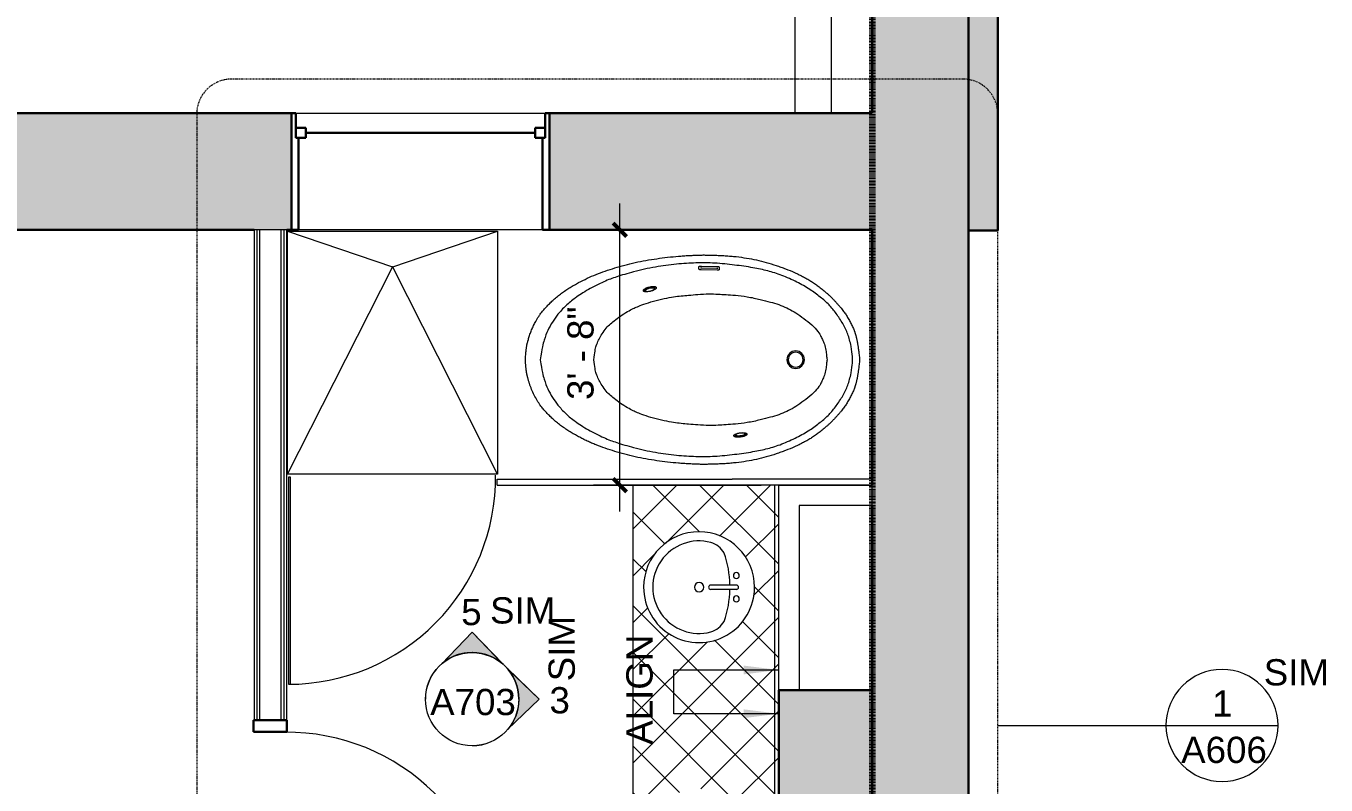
# Model space of a CAD drawing. Header units: inches. Extents: x -1176 to 1474, y -2632 to 978.
# Drawn here: x -143.2 to 79.5, y 448.5 to 578.6 of the extents above; entities that cross this region are included whole.
import ezdxf

# ---------------------------------------------------------------- set-up
doc = ezdxf.new("R2010")
doc.units = ezdxf.units.IN
doc.header["$MEASUREMENT"] = 0
doc.linetypes.add('Dash', pattern=[0.25, 0.125, -0.125])
doc.linetypes.add('Dash Dot 3_16_', pattern=[0.3125, 0.1875, -0.0625, 0, -0.0625])
for name, color, linetype, lineweight in [('A-ANNO-DIMS', 211, 'Continuous', 9), ('A-ANNO-DIMS-48', 211, 'Continuous', 9), ('A-ANNO-MATC', 214, 'Dash', 140), ('A-ANNO-NOTE', 131, 'Continuous', 9), ('A-ANNO-SYMB', 150, 'Continuous', 9), ('A-DOOR', 31, 'Continuous', 18), ('A-DOOR-FRAM', 31, 'Continuous', 30), ('A-GLAZ', 151, 'Continuous', 18), ('A-GLAZ-CURT', 52, 'Continuous', 9), ('A-WALL', 113, 'Continuous', 18), ('A-WALL-PATT', 111, 'Continuous', 18), ('G-ANNO-SYMB', 111, 'Continuous', 9), ('I-WALL', 2, 'Continuous', 18), ('P-SANR-FIXT', 6, 'Continuous', 9), ('Q-CASE', 31, 'Continuous', 9)]:
    doc.layers.add(name, color=color, linetype=linetype, lineweight=lineweight)
doc.styles.add('Arial', font='arial.ttf', dxfattribs={"height": 4.5})
doc.styles.add('Swis721 Lt BT', font='swissl.ttf', dxfattribs={"height": 4.5})
doc.styles.add('Swis721 Lt BT_2', font='swissl.ttf', dxfattribs={"height": 0.09375})
doc.dimstyles.new('OTJ_-_3_32__Linear__1_2__Tolerance', dxfattribs={"dimscale": 12, "dimtxt": 4.748918, "dimasz": 0.1875, "dimexe": 0.375, "dimexo": 0.25, "dimgap": 0.25, "dimtad": 1, "dimdec": 1, "dimrnd": 0.5, "dimzin": 3, "dimdsep": 46, "dimlunit": 4, "dimtxsty": 'Swis721 Lt BT', "dimblk1": 'OBLIQUE', "dimblk2": 'OBLIQUE', "dimsah": 1, "dimcen": 0.09, "dimdle": 0.375, "dimazin": 0, "dimtfac": 1, "dimtdec": 4, "dimtix": 1, "dimtmove": 0, "dimatfit": 3, "dimfxl": 1, "dimtvp": 1, "dimfrac": 2, "dimtolj": 1, "dimtzin": 0, "dimarcsym": 2})

# ---------------------------------------------------------------- blocks, each defined once
blk = doc.blocks.new('Double Hung - side window 4_ X 6_ 3_ H 3-6128194-3rd Floor Construction')
at = {"layer": 'A-GLAZ', "color": 8, "lineweight": 30}
for p, q in [((-22.12, 10), (-21.37, 10)), ((-21.37, 5.75), (-21.37, 10)), ((21.37, 5.75), (21.37, 10)), ((22.12, 10), (21.37, 10)), ((-21.37, 7.5), (-21.37, 5.75)), ((-21.37, 7.5), (-19.62, 7.5)), ((-19.62, 7.5), (-19.62, 5.75)), ((19.62, 7.5), (19.62, 5.75)), ((21.37, 7.5), (19.62, 7.5)), ((21.37, 7.5), (21.37, 5.75)), ((-21.37, 5.75), (-19.62, 5.75)), ((-21.37, 5.75), (-20.87, 5.75)), ((-20.87, -10), (-20.87, 5.75)), ((-19.62, 6.62), (19.62, 6.62)), ((21.37, 5.75), (19.62, 5.75)), ((20.87, 5.75), (21.37, 5.75)), ((20.87, 5.75), (20.87, -10)), ((-20.87, -10), (-22.12, -10)), ((20.87, -10), (22.12, -10))]:
    blk.add_line(p, q, dxfattribs=at)
blk = doc.blocks.new('Single Flush - D2 3_ X 8_-8252890-3rd Floor Construction')
at = {"layer": 'A-DOOR', "lineweight": 30}
for p, q in [((16.15625, 38.625), (16.15625, 2.8125)), ((17.90625, 38.625), (16.15625, 38.625)), ((17.90625, 2.8125), (17.90625, 38.625)), ((16.15625, 2.8125), (17.90625, 2.8125))]:
    blk.add_line(p, q, dxfattribs=at)
at = {"layer": 'A-DOOR', "lineweight": 9}
blk.add_arc((17.90625, 2.8125), 35.8125, 90, 180.5, dxfattribs=at)
at = {"layer": 'A-DOOR-FRAM'}
for p, q in [((-20, -2.9375), (-20, 2.8125)), ((-20, 2.8125), (-18, 2.8125)), ((-18, -2.9375), (-18, 2.8125)), ((18.000004, -2.9375), (18.000004, 2.8125)), ((18.000004, 2.8125), (20.000004, 2.8125)), ((20.000004, -2.9375), (20.000004, 2.8125)), ((-20, -2.9375), (-18, -2.9375)), ((18.000004, -2.9375), (20.000004, -2.9375))]:
    blk.add_line(p, q, dxfattribs=at)
blk = doc.blocks.new('Vanity Counter Top w Round Sink Hole - 24_ Depth-7683055-3rd Floor Construction')
at = {"layer": 'Q-CASE'}
h = blk.add_hatch(dxfattribs=at)
h.set_pattern_fill('FP_2', color=256, style=0, pattern_type=2)
h.set_pattern_definition([(135, (447.671, 14.285), (-4.00647, -4.00647), []), (225, (447.671, 14.285), (4.00647, -4.00647), [])])
h.paths.add_polyline_path([(33.32, -18.08), (33.32, 0), (-52.26, 0), (-52.26, -25), (33.32, -25)], flags=0)
h.paths.add_polyline_path([(18.72, -13.65), (18.49, -15.76), (17.78, -17.77), (16.65, -19.57), (15.15, -21.07), (13.35, -22.21), (11.34, -22.91), (9.22, -23.15), (7.11, -22.91), (5.1, -22.21), (3.3, -21.07), (1.8, -19.57), (0.67, -17.77), (-0.04, -15.76), (-0.28, -13.65), (-0.04, -11.53), (0.67, -9.53), (1.8, -7.72), (3.3, -6.22), (5.1, -5.09), (7.11, -4.39), (9.22, -4.15), (11.34, -4.39), (13.35, -5.09), (15.15, -6.22), (16.65, -7.72), (17.78, -9.53), (18.49, -11.53)], flags=0)
h.paths.add_polyline_path([(-25.28, -13.65), (-25.51, -15.76), (-26.22, -17.77), (-27.35, -19.57), (-28.85, -21.07), (-30.65, -22.21), (-32.66, -22.91), (-34.78, -23.15), (-36.89, -22.91), (-38.9, -22.21), (-40.7, -21.07), (-42.2, -19.57), (-43.33, -17.77), (-44.04, -15.76), (-44.28, -13.65), (-44.04, -11.53), (-43.33, -9.53), (-42.2, -7.72), (-40.7, -6.22), (-38.9, -5.09), (-36.89, -4.39), (-34.78, -4.15), (-32.66, -4.39), (-30.65, -5.09), (-28.85, -6.22), (-27.35, -7.72), (-26.22, -9.53), (-25.51, -11.53)], flags=0)
for p, q in [((-52.26, -0.75), (33.32, -0.75)), ((-52.26, -25), (33.32, -25))]:
    blk.add_line(p, q, dxfattribs=at)
blk = doc.blocks.new('Sink Vanity-Round - 19_ x 19_-4918671-3rd Floor Construction')
at = {"layer": 'P-SANR-FIXT'}
for p, q in [((3.43, 9.73), (3.43, 5.36)), ((4.18, 9.73), (4.18, 5.36))]:
    blk.add_line(p, q, dxfattribs=at)
for centre, radius, start, end in [((3.81, 3.35), 9.5, 90, 270), ((3.81, 3.35), 9.5, 270, 90), ((1.81, 9.73), 0.5, 360, 180), ((1.81, 9.73), 0.5, 180, 360), ((3.81, 9.73), 0.375, 360, 180), ((5.81, 9.73), 0.5, 0, 180), ((5.81, 9.73), 0.5, 180, 360), ((0.05, 4.11), 4.12, 120.7927, 162.1904), ((3.81, -9.17), 17.81, 91.2067, 109.2086), ((3.81, -9.17), 17.81, 70.7914, 88.7933), ((7.56, 4.11), 4.12, 17.8096, 59.2073), ((3.81, 3.35), 7.93, 165.3071, 14.6929), ((3.81, 5.36), 0.375, 180, 360), ((3.81, 3.35), 0.812, 360, 180), ((3.81, 3.35), 0.813, 180, 360)]:
    blk.add_arc(centre, radius, start, end, dxfattribs=at)
blk = doc.blocks.new('downloadobjectfile_id_236f7131-f753-4b41-a4ac-6b6cf5932f67 - Bath tub-7335229-3rd Floor Construction')
at = {"layer": 'P-SANR-FIXT'}
for p, q in [((6.24, -12.4), (6.23, -12.33)), ((8.41, -11.78), (8.42, -11.84)), ((-4.58, -15.85), (-4.58, -15.48)), ((-4.21, -15.32), (-1.45, -15.38)), ((-1.09, -15.55), (-1.1, -15.94)), ((-1.52, -15.72), (-4.15, -15.66)), ((-1.53, -16.05), (-4.15, -15.99))]:
    blk.add_line(p, q, dxfattribs=at)
for centre, radius, start, end in [((-17.67, 0), 1.5, 0, 180), ((-17.67, 0), 1.5, 180, 0), ((-17.67, 0), 1.27, 360, 180), ((-17.67, 0), 1.27, 180, 360), ((-4.14, -15.3), 0.361, 238.436, 268.7436), ((-1.51, -15.36), 0.361, 268.7436, 299.0511)]:
    blk.add_arc(centre, radius, start, end, dxfattribs=at)
for points, knots in [([(-28.62, 0), (-28.59, 0.3), (-28.53, 0.87), (-28.45, 1.49), (-28.39, 1.94), (-28.35, 2.24), (-28.3, 2.53), (-28.26, 2.79), (-28.21, 3.04), (-28.17, 3.26), (-28.13, 3.46), (-28.08, 3.65), (-28.04, 3.83), (-28, 3.99), (-27.96, 4.14), (-27.92, 4.28), (-27.88, 4.41), (-27.84, 4.53), (-27.8, 4.65), (-27.77, 4.76), (-27.73, 4.86), (-27.68, 5), (-27.59, 5.22), (-27.47, 5.51), (-27.31, 5.84), (-27.14, 6.18), (-26.96, 6.54), (-26.76, 6.89), (-26.5, 7.35), (-26.26, 7.75), (-25.99, 8.13), (-25.77, 8.43), (-25.52, 8.74), (-25.23, 9.09), (-24.91, 9.46), (-24.56, 9.85), (-24.2, 10.24), (-23.83, 10.62), (-23.46, 10.98), (-22.97, 11.43), (-22.38, 11.94), (-21.69, 12.48), (-21.04, 12.95), (-20.4, 13.38), (-19.74, 13.78), (-19.02, 14.18), (-18.26, 14.57), (-17.23, 15.06), (-16.2, 15.47), (-15.14, 15.86), (-14.04, 16.24), (-12.63, 16.68), (-10.95, 17.1), (-9.25, 17.42), (-7.78, 17.63), (-6.7, 17.73), (-6.07, 17.79), (-5.42, 17.83), (-4.61, 17.87), (-3.67, 17.91), (-2.84, 17.93), (-2.14, 17.94), (-1.51, 17.94), (-0.86, 17.92), (-0.13, 17.89), (0.68, 17.85), (1.54, 17.8), (2.73, 17.71), (4.26, 17.56), (6.12, 17.32), (8, 17.02), (9.84, 16.66), (11.62, 16.21), (13.32, 15.72), (14.96, 15.19), (16.27, 14.71), (17.29, 14.29), (18.04, 13.95), (18.78, 13.59), (19.52, 13.21), (20.13, 12.86), (20.62, 12.58), (20.99, 12.35), (21.36, 12.12), (21.72, 11.88), (22.09, 11.64), (22.57, 11.3), (23.03, 10.94), (23.47, 10.57), (23.9, 10.19), (24.29, 9.81), (24.65, 9.45), (24.91, 9.19), (25.15, 8.95), (25.38, 8.7), (25.61, 8.44), (25.84, 8.15), (26.09, 7.81), (26.43, 7.3), (26.88, 6.57), (27.37, 5.6), (27.71, 4.76), (27.93, 4.11), (28.06, 3.71), (28.14, 3.41), (28.21, 3.18), (28.25, 3.01), (28.29, 2.87), (28.31, 2.76), (28.34, 2.65), (28.36, 2.55), (28.39, 2.44), (28.41, 2.33), (28.43, 2.2), (28.45, 2.07), (28.47, 1.94), (28.49, 1.79), (28.51, 1.62), (28.52, 1.45), (28.54, 1.26), (28.56, 1.05), (28.58, 0.81), (28.6, 0.48), (28.61, 0.2), (28.63, 0)], [-1, -1, -1, -1, -0.996951, -0.993902, -0.992378, -0.990854, -0.989329, -0.987805, -0.98628, -0.984756, -0.983232, -0.981707, -0.980183, -0.978659, -0.977134, -0.97561, -0.974085, -0.972561, -0.971037, -0.969512, -0.967988, -0.966463, -0.963415, -0.957317, -0.95122, -0.945122, -0.939024, -0.932927, -0.926829, -0.914634, -0.908537, -0.902439, -0.896341, -0.890244, -0.884146, -0.878049, -0.871951, -0.865854, -0.859756, -0.853659, -0.841463, -0.829268, -0.817073, -0.804878, -0.792683, -0.780488, -0.768293, -0.756098, -0.731707, -0.719512, -0.707317, -0.682927, -0.658537, -0.634146, -0.609756, -0.597561, -0.591463, -0.585366, -0.573171, -0.560976, -0.54878, -0.536585, -0.52439, -0.512195, -0.5, -0.487805, -0.47561, -0.463415, -0.439024, -0.414634, -0.390244, -0.365854, -0.341463, -0.317073, -0.292683, -0.268293, -0.256098, -0.243902, -0.231707, -0.219512, -0.207317, -0.20122, -0.195122, -0.189024, -0.182927, -0.176829, -0.170732, -0.158537, -0.152439, -0.146341, -0.134146, -0.128049, -0.121951, -0.115854, -0.109756, -0.103659, -0.097561, -0.091463, -0.085366, -0.073171, -0.060976, -0.04878, -0.042683, -0.036585, -0.033537, -0.030488, -0.027439, -0.025915, -0.02439, -0.022866, -0.021341, -0.019817, -0.018293, -0.016768, -0.015244, -0.01372, -0.012195, -0.010671, -0.009146, -0.007622, -0.006098, -0.004573, -0.003049, 0, 0, 0, 0]), ([(26.08, 0), (25.81, 1.98), (25.43, 3.41), (24.83, 5.05), (23.97, 6.54), (23.1, 7.78), (21.67, 9.36), (19.97, 10.69), (18.1, 11.95), (14.76, 13.58), (13.29, 14.12), (9.78, 15.19), (6.45, 15.9), (2.72, 16.42), (-0.55, 16.6), (-3.75, 16.6), (-7.17, 16.24), (-10.26, 15.8), (-12.92, 15.24), (-15.15, 14.56), (-17.98, 13.29), (-19.96, 12.16), (-21.88, 10.76), (-23.4, 9.44), (-24.61, 7.94), (-25.79, 6.2), (-26.63, 4.38), (-27.13, 2.64), (-27.39, 0.55), (-27.41, 0.17), (-27.41, 0)], [-5.618031, -5.618031, -5.618031, -5.618031, -5.472777, -5.335466, -5.197124, -5.048198, -4.886878, -4.704995, -4.479113, -4.269816, -4.020987, -3.781025, -3.479735, -3.189582, -2.904969, -2.629635, -2.35856, -2.100984, -1.8741, -1.647719, -1.433473, -1.217917, -1.032673, -0.857374, -0.689547, -0.522133, -0.357647, -0.193219, -0.073837, 0, 0, 0, 0]), ([(-23.03, 0), (-23, 0.26), (-22.94, 0.81), (-22.84, 1.69), (-22.59, 2.68), (-22.24, 3.5), (-21.9, 4.24), (-21.28, 5.13), (-20.02, 6.38), (-18.79, 7.24), (-17.34, 8.3), (-16.19, 8.83), (-14.78, 9.49), (-13.21, 9.91), (-11.69, 10.32), (-9.26, 10.84), (-7.46, 11.03), (-5.73, 11.15), (-4.35, 11.24), (-2.86, 11.31), (-0.86, 11.17), (0.6, 11.06), (1.97, 10.94), (3.28, 10.79), (4.84, 10.46), (6.69, 10.07), (8.26, 9.53), (9.49, 9.08), (10.13, 8.79), (11.18, 8.22), (12.38, 7.51), (13.41, 6.67), (14.26, 6.02), (14.98, 5.22), (15.69, 4.17), (16.13, 3.34), (16.48, 2.48), (16.8, 1.27), (16.89, 0)], [0, 0, 0, 0, 0.047345, 0.115723, 0.19351, 0.269307, 0.346639, 0.448626, 0.569535, 0.710585, 0.837412, 0.965834, 1.089275, 1.221504, 1.379424, 1.542502, 1.709853, 1.846586, 1.974575, 2.110229, 2.248047, 2.382573, 2.497843, 2.616873, 2.750285, 2.893499, 3.028519, 3.130561, 3.219517, 3.311092, 3.420073, 3.525267, 3.621606, 3.716304, 3.80775, 3.89499, 3.981678, 4.077503, 4.077503, 4.077503, 4.077503]), ([(-9.3, 12.77), (-9.32, 12.79), (-9.32, 12.85), (-9.22, 12.96), (-8.92, 13.12), (-8.32, 13.25), (-7.77, 13.29), (-7.46, 13.26), (-7.31, 13.23), (-7.22, 13.2), (-7.15, 13.16), (-7.1, 13.12), (-7.08, 13.08), (-7.08, 13.05), (-7.08, 13.03)], [-1, -1, -1, -1, -0.923913, -0.847826, -0.695652, -0.521739, -0.347826, -0.26087, -0.217391, -0.173913, -0.130435, -0.086957, -0.043478, 0, 0, 0, 0]), ([(-7.08, 13.03), (-7.07, 13.01), (-7.07, 12.95), (-7.16, 12.83), (-7.47, 12.68), (-8.06, 12.54), (-8.61, 12.51), (-8.93, 12.54), (-9.07, 12.57), (-9.16, 12.6), (-9.23, 12.63), (-9.28, 12.67), (-9.31, 12.72), (-9.31, 12.75), (-9.3, 12.76)], [-1, -1, -1, -1, -0.923913, -0.847826, -0.695652, -0.521739, -0.347826, -0.26087, -0.217391, -0.173913, -0.130435, -0.086957, -0.043478, 0, 0, 0, 0]), ([(-7.08, 13.03), (-7.1, 13.07), (-7.17, 13.13), (-7.45, 13.21), (-7.92, 13.23), (-8.41, 13.17), (-8.76, 13.09), (-9, 13.01), (-9.14, 12.93), (-9.23, 12.88), (-9.28, 12.82), (-9.3, 12.78), (-9.3, 12.77)], [-1, -1, -1, -1, -0.888889, -0.777778, -0.555556, -0.444444, -0.333333, -0.222222, -0.166667, -0.111111, -0.055556, 0, 0, 0, 0]), ([(-9.3, 12.76), (-9.3, 12.8), (-9.24, 12.87), (-8.98, 13.03), (-8.54, 13.15), (-8.04, 13.21), (-7.68, 13.22), (-7.43, 13.19), (-7.27, 13.16), (-7.18, 13.12), (-7.11, 13.08), (-7.09, 13.05), (-7.08, 13.03)], [-1, -1, -1, -1, -0.888889, -0.777778, -0.555556, -0.444444, -0.333333, -0.222222, -0.166667, -0.111111, -0.055556, 0, 0, 0, 0]), ([(-8.99, 12.73), (-8.99, 12.74), (-8.99, 12.78), (-8.93, 12.85), (-8.75, 12.96), (-8.34, 13.06), (-7.93, 13.09), (-7.69, 13.08), (-7.57, 13.06), (-7.5, 13.04), (-7.44, 13.01), (-7.4, 12.99), (-7.38, 12.96), (-7.37, 12.93), (-7.38, 12.92)], [-1, -1, -1, -1, -0.931818, -0.863636, -0.727273, -0.545455, -0.363636, -0.272727, -0.227273, -0.181818, -0.136364, -0.090909, -0.045455, 0, 0, 0, 0]), ([(-7.38, 12.92), (-7.38, 12.94), (-7.42, 12.98), (-7.56, 13.04), (-7.89, 13.07), (-8.32, 13.03), (-8.6, 12.97), (-8.74, 12.92), (-8.82, 12.88), (-8.89, 12.84), (-8.95, 12.8), (-8.98, 12.76), (-8.99, 12.74), (-8.99, 12.73)], [-1, -1, -1, -1, -0.907895, -0.815789, -0.631579, -0.421053, -0.315789, -0.263158, -0.210526, -0.157895, -0.105263, -0.052632, 0, 0, 0, 0]), ([(-7.38, 12.92), (-7.38, 12.94), (-7.42, 12.98), (-7.56, 13.04), (-7.89, 13.08), (-8.32, 13.03), (-8.6, 12.97), (-8.74, 12.92), (-8.82, 12.88), (-8.89, 12.84), (-8.95, 12.8), (-8.98, 12.77), (-8.99, 12.74), (-8.99, 12.73)], [-1, -1, -1, -1, -0.907895, -0.815789, -0.631579, -0.421053, -0.315789, -0.263158, -0.210526, -0.157895, -0.105263, -0.052632, 0, 0, 0, 0]), ([(-8.99, 12.73), (-8.99, 12.71), (-8.98, 12.67), (-8.91, 12.62), (-8.7, 12.56), (-8.28, 12.55), (-7.87, 12.62), (-7.64, 12.69), (-7.53, 12.74), (-7.47, 12.78), (-7.42, 12.81), (-7.39, 12.85), (-7.37, 12.89), (-7.37, 12.91), (-7.38, 12.92)], [-1, -1, -1, -1, -0.931818, -0.863636, -0.727273, -0.545455, -0.363636, -0.272727, -0.227273, -0.181818, -0.136364, -0.090909, -0.045455, 0, 0, 0, 0]), ([(28.63, 0), (28.62, -0.15), (28.6, -0.43), (28.58, -0.82), (28.55, -1.16), (28.52, -1.45), (28.5, -1.71), (28.47, -1.94), (28.44, -2.14), (28.41, -2.29), (28.39, -2.41), (28.37, -2.52), (28.35, -2.63), (28.32, -2.73), (28.3, -2.84), (28.26, -2.97), (28.22, -3.13), (28.16, -3.35), (28.05, -3.75), (27.86, -4.35), (27.58, -5.1), (27.25, -5.84), (26.83, -6.64), (26.43, -7.3), (26.09, -7.81), (25.84, -8.15), (25.61, -8.44), (25.38, -8.7), (25.15, -8.95), (24.91, -9.19), (24.65, -9.45), (24.29, -9.81), (23.9, -10.19), (23.47, -10.57), (23.14, -10.85), (22.8, -11.12), (22.33, -11.47), (21.73, -11.89), (20.99, -12.36), (20.26, -12.8), (19.27, -13.34), (18.04, -13.96), (16.54, -14.62), (14.96, -15.19), (13.32, -15.72), (11.62, -16.21), (9.84, -16.66), (8, -17.02), (6.12, -17.32), (4.26, -17.56), (2.73, -17.71), (1.54, -17.8), (0.68, -17.85), (-0.13, -17.89), (-0.86, -17.92), (-1.51, -17.94), (-2.14, -17.94), (-2.84, -17.93), (-3.67, -17.91), (-4.61, -17.87), (-5.42, -17.83), (-6.07, -17.79), (-6.7, -17.73), (-7.78, -17.63), (-9.25, -17.42), (-10.95, -17.1), (-12.63, -16.68), (-14.04, -16.24), (-15.14, -15.86), (-16.2, -15.47), (-17.23, -15.06), (-18.26, -14.57), (-19.02, -14.18), (-19.74, -13.78), (-20.4, -13.38), (-21.04, -12.95), (-21.69, -12.48), (-22.38, -11.94), (-22.97, -11.43), (-23.46, -10.98), (-23.83, -10.62), (-24.2, -10.24), (-24.56, -9.85), (-24.91, -9.46), (-25.23, -9.09), (-25.52, -8.74), (-25.77, -8.43), (-25.99, -8.13), (-26.26, -7.75), (-26.5, -7.35), (-26.76, -6.89), (-26.96, -6.54), (-27.14, -6.18), (-27.31, -5.84), (-27.47, -5.51), (-27.59, -5.22), (-27.68, -5), (-27.73, -4.86), (-27.77, -4.76), (-27.8, -4.65), (-27.84, -4.53), (-27.88, -4.41), (-27.92, -4.28), (-27.96, -4.14), (-28, -3.99), (-28.04, -3.83), (-28.08, -3.65), (-28.13, -3.46), (-28.17, -3.26), (-28.21, -3.04), (-28.26, -2.79), (-28.3, -2.53), (-28.35, -2.24), (-28.39, -1.94), (-28.45, -1.49), (-28.53, -0.87), (-28.59, -0.3), (-28.62, 0)], [-1, -1, -1, -1, -0.997713, -0.995427, -0.99314, -0.990854, -0.988567, -0.98628, -0.983994, -0.981707, -0.980564, -0.979421, -0.977134, -0.975991, -0.974848, -0.972561, -0.970274, -0.967988, -0.963415, -0.954268, -0.945122, -0.935976, -0.926829, -0.914634, -0.908537, -0.902439, -0.896341, -0.890244, -0.884146, -0.878049, -0.871951, -0.865854, -0.853659, -0.847561, -0.841463, -0.835366, -0.829268, -0.817073, -0.804878, -0.792683, -0.780488, -0.756098, -0.731707, -0.707317, -0.682927, -0.658537, -0.634146, -0.609756, -0.585366, -0.560976, -0.536585, -0.52439, -0.512195, -0.5, -0.487805, -0.47561, -0.463415, -0.45122, -0.439024, -0.426829, -0.414634, -0.408537, -0.402439, -0.390244, -0.365854, -0.341463, -0.317073, -0.292683, -0.280488, -0.268293, -0.243902, -0.231707, -0.219512, -0.207317, -0.195122, -0.182927, -0.170732, -0.158537, -0.146341, -0.140244, -0.134146, -0.128049, -0.121951, -0.115854, -0.109756, -0.103659, -0.097561, -0.091463, -0.085366, -0.073171, -0.067073, -0.060976, -0.054878, -0.04878, -0.042683, -0.036585, -0.033537, -0.032012, -0.030488, -0.028963, -0.027439, -0.025915, -0.02439, -0.022866, -0.021341, -0.019817, -0.018293, -0.016768, -0.015244, -0.01372, -0.012195, -0.010671, -0.009146, -0.007622, -0.006098, -0.003049, 0, 0, 0, 0]), ([(-27.41, 0), (-27.41, -0.17), (-27.39, -0.55), (-27.13, -2.64), (-26.63, -4.38), (-25.79, -6.2), (-24.61, -7.94), (-23.4, -9.44), (-21.88, -10.76), (-19.96, -12.16), (-17.98, -13.29), (-15.15, -14.56), (-12.92, -15.24), (-10.26, -15.8), (-7.17, -16.24), (-3.75, -16.6), (-0.55, -16.6), (2.72, -16.42), (6.45, -15.9), (9.78, -15.19), (13.29, -14.12), (14.76, -13.58), (18.1, -11.95), (19.97, -10.69), (21.67, -9.36), (23.1, -7.78), (23.97, -6.54), (24.83, -5.05), (25.43, -3.41), (25.81, -1.98), (26.08, 0)], [-5.618031, -5.618031, -5.618031, -5.618031, -5.544194, -5.424812, -5.260384, -5.095898, -4.928484, -4.760658, -4.585358, -4.400115, -4.184559, -3.970312, -3.743931, -3.517047, -3.259472, -2.988396, -2.713063, -2.428449, -2.138296, -1.837006, -1.597044, -1.348216, -1.138919, -0.913036, -0.731154, -0.569833, -0.420907, -0.282566, -0.145254, 0, 0, 0, 0]), ([(16.89, 0), (16.8, -1.27), (16.48, -2.48), (16.13, -3.34), (15.69, -4.17), (14.98, -5.22), (14.26, -6.02), (13.41, -6.67), (12.38, -7.51), (11.18, -8.22), (10.13, -8.79), (9.49, -9.08), (8.26, -9.53), (6.69, -10.07), (4.84, -10.46), (3.28, -10.79), (1.97, -10.94), (0.6, -11.06), (-0.86, -11.17), (-2.86, -11.31), (-4.35, -11.24), (-5.73, -11.15), (-7.46, -11.03), (-9.26, -10.84), (-11.69, -10.32), (-13.21, -9.91), (-14.78, -9.49), (-16.19, -8.83), (-17.34, -8.3), (-18.79, -7.24), (-20.02, -6.38), (-21.28, -5.13), (-21.9, -4.24), (-22.24, -3.5), (-22.59, -2.68), (-22.84, -1.69), (-22.94, -0.81), (-23, -0.26), (-23.03, 0)], [0, 0, 0, 0, 0.095825, 0.182513, 0.269753, 0.361199, 0.455897, 0.552236, 0.65743, 0.766411, 0.857986, 0.946942, 1.048984, 1.184003, 1.327218, 1.460629, 1.57966, 1.69493, 1.829456, 1.967274, 2.102928, 2.230917, 2.36765, 2.535001, 2.698079, 2.855999, 2.988228, 3.111669, 3.240091, 3.366918, 3.507968, 3.628876, 3.730864, 3.808196, 3.883993, 3.961779, 4.030158, 4.077503, 4.077503, 4.077503, 4.077503]), ([(6.23, -12.33), (6.21, -12.3), (6.23, -12.22), (6.4, -12.04), (6.76, -11.85), (7.21, -11.72), (7.55, -11.65), (7.82, -11.62), (8.01, -11.62), (8.14, -11.63), (8.24, -11.66), (8.32, -11.69), (8.38, -11.73), (8.4, -11.76), (8.41, -11.78)], [-1, -1, -1, -1, -0.9, -0.8, -0.6, -0.5, -0.4, -0.3, -0.25, -0.2, -0.15, -0.1, -0.05, 0, 0, 0, 0]), ([(8.41, -11.78), (8.42, -11.81), (8.4, -11.89), (8.24, -12.07), (7.88, -12.26), (7.42, -12.4), (7.07, -12.47), (6.8, -12.5), (6.61, -12.49), (6.49, -12.48), (6.39, -12.46), (6.31, -12.43), (6.25, -12.38), (6.23, -12.35), (6.23, -12.33)], [-1, -1, -1, -1, -0.9, -0.8, -0.6, -0.5, -0.4, -0.3, -0.25, -0.2, -0.15, -0.1, -0.05, 0, 0, 0, 0]), ([(6.23, -12.33), (6.24, -12.37), (6.29, -12.43), (6.54, -12.51), (6.96, -12.49), (7.42, -12.4), (7.76, -12.3), (8.01, -12.19), (8.17, -12.1), (8.27, -12.03), (8.34, -11.96), (8.39, -11.9), (8.41, -11.83), (8.41, -11.8), (8.41, -11.78)], [-1, -1, -1, -1, -0.9, -0.8, -0.6, -0.5, -0.4, -0.3, -0.25, -0.2, -0.15, -0.1, -0.05, 0, 0, 0, 0]), ([(8.42, -11.84), (8.43, -11.87), (8.42, -11.95), (8.25, -12.13), (7.89, -12.32), (7.45, -12.46), (7.1, -12.53), (6.83, -12.55), (6.64, -12.55), (6.51, -12.54), (6.41, -12.52), (6.33, -12.49), (6.27, -12.45), (6.25, -12.41), (6.24, -12.4)], [-1, -1, -1, -1, -0.9, -0.8, -0.6, -0.5, -0.4, -0.3, -0.25, -0.2, -0.15, -0.1, -0.05, 0, 0, 0, 0]), ([(8.09, -11.82), (8.09, -11.78), (8.05, -11.73), (7.83, -11.67), (7.43, -11.7), (7.01, -11.81), (6.77, -11.92), (6.67, -11.99), (6.6, -12.03), (6.55, -12.08), (6.52, -12.13), (6.51, -12.17), (6.51, -12.2), (6.52, -12.21)], [-1, -1, -1, -1, -0.880952, -0.761905, -0.571429, -0.380952, -0.285714, -0.238095, -0.190476, -0.142857, -0.095238, -0.047619, 0, 0, 0, 0]), ([(6.52, -12.21), (6.53, -12.23), (6.56, -12.27), (6.72, -12.32), (7.05, -12.32), (7.48, -12.23), (7.74, -12.12), (7.87, -12.06), (7.95, -12.01), (8.02, -11.96), (8.06, -11.91), (8.09, -11.86), (8.1, -11.83), (8.09, -11.82)], [-1, -1, -1, -1, -0.907895, -0.815789, -0.631579, -0.421053, -0.315789, -0.263158, -0.210526, -0.157895, -0.105263, -0.052632, 0, 0, 0, 0]), ([(8.09, -11.82), (8.11, -11.85), (8.09, -11.92), (7.93, -12.07), (7.56, -12.23), (7.14, -12.33), (6.88, -12.34), (6.75, -12.34), (6.67, -12.33), (6.61, -12.31), (6.56, -12.28), (6.53, -12.25), (6.52, -12.22), (6.52, -12.21)], [-1, -1, -1, -1, -0.880952, -0.761905, -0.571429, -0.380952, -0.285714, -0.238095, -0.190476, -0.142857, -0.095238, -0.047619, 0, 0, 0, 0]), ([(6.52, -12.21), (6.53, -12.23), (6.56, -12.27), (6.72, -12.32), (7.05, -12.32), (7.48, -12.23), (7.74, -12.12), (7.87, -12.06), (7.95, -12.01), (8.02, -11.96), (8.06, -11.91), (8.09, -11.86), (8.1, -11.83), (8.09, -11.82)], [-1, -1, -1, -1, -0.907895, -0.815789, -0.631579, -0.421053, -0.315789, -0.263158, -0.210526, -0.157895, -0.105263, -0.052632, 0, 0, 0, 0]), ([(-4.58, -15.48), (-4.57, -15.46), (-4.57, -15.45), (-4.56, -15.43), (-4.56, -15.43), (-4.56, -15.42), (-4.55, -15.42), (-4.55, -15.41), (-4.54, -15.4), (-4.53, -15.4), (-4.53, -15.39), (-4.52, -15.39), (-4.51, -15.38), (-4.5, -15.38), (-4.49, -15.37), (-4.48, -15.37), (-4.46, -15.36), (-4.44, -15.35), (-4.43, -15.35), (-4.41, -15.34), (-4.4, -15.34), (-4.38, -15.34), (-4.37, -15.33), (-4.34, -15.33), (-4.3, -15.32), (-4.26, -15.32), (-4.23, -15.32), (-4.21, -15.32)], [-1, -1, -1, -1, -0.958333, -0.942708, -0.916667, -0.895833, -0.875, -0.854167, -0.8125, -0.770833, -0.729167, -0.697917, -0.666667, -0.625, -0.583333, -0.541667, -0.5, -0.416667, -0.375, -0.333333, -0.291667, -0.25, -0.208333, -0.166667, -0.083333, -0.041667, 0, 0, 0, 0]), ([(-1.45, -15.38), (-1.43, -15.38), (-1.4, -15.38), (-1.36, -15.39), (-1.33, -15.39), (-1.31, -15.4), (-1.29, -15.4), (-1.27, -15.4), (-1.26, -15.41), (-1.24, -15.41), (-1.22, -15.42), (-1.2, -15.43), (-1.18, -15.44), (-1.17, -15.44), (-1.16, -15.45), (-1.15, -15.46), (-1.14, -15.46), (-1.13, -15.47), (-1.13, -15.47), (-1.12, -15.48), (-1.11, -15.49), (-1.11, -15.49), (-1.1, -15.5), (-1.1, -15.51), (-1.1, -15.51), (-1.09, -15.52), (-1.09, -15.54), (-1.09, -15.55)], [-1, -1, -1, -1, -0.958333, -0.916667, -0.875, -0.833333, -0.791667, -0.75, -0.708333, -0.666667, -0.583333, -0.5, -0.458333, -0.416667, -0.375, -0.333333, -0.302083, -0.270833, -0.229167, -0.1875, -0.145833, -0.125, -0.104167, -0.080729, -0.057292, -0.041667, 0, 0, 0, 0]), ([(-4.15, -15.99), (-4.18, -15.99), (-4.26, -15.98), (-4.35, -15.97), (-4.43, -15.95), (-4.49, -15.94), (-4.53, -15.92), (-4.56, -15.9), (-4.58, -15.87), (-4.58, -15.86), (-4.58, -15.85)], [-1, -1, -1, -1, -0.888889, -0.666667, -0.555556, -0.444444, -0.333333, -0.222222, -0.111111, 0, 0, 0, 0]), ([(-1.1, -15.94), (-1.1, -15.95), (-1.11, -15.96), (-1.15, -15.99), (-1.26, -16.03), (-1.42, -16.05), (-1.53, -16.05)], [-1, -1, -1, -1, -0.875, -0.75, -0.5, 0, 0, 0, 0])]:
    blk.add_open_spline(points, degree=3, knots=knots, dxfattribs=at)
blk = doc.blocks.new('CW-Single Glass Door - Type 1-8165637-3rd Floor Construction')
at = {"layer": 'A-DOOR'}
for p, q in [((-17.375, -0.375), (-17.75, -0.375)), ((-17.75, -0.375), (-17.75, -35.875)), ((-17.375, -35.875), (-17.375, -0.375)), ((-17.75, -35.875), (-17.375, -35.875))]:
    blk.add_line(p, q, dxfattribs=at)
at = {"layer": 'A-DOOR', "lineweight": 9}
blk.add_arc((-17.75, -0.375), 35.5, 270, 0.5, dxfattribs=at)
blk = doc.blocks.new('System Panel - Glazed-8165638-3rd Floor Construction')
at = {"layer": 'A-GLAZ-CURT', "lineweight": 18}
for p, q in [((-32.12, -0.75), (8.13, -0.75)), ((-32.12, -1.75), (-32.12, -0.75)), ((-32.12, -1.75), (8.13, -1.75)), ((32.12, -0.75), (8.13, -0.75)), ((32.12, -1.75), (8.13, -1.75)), ((32.12, -1.75), (32.12, -0.75))]:
    blk.add_line(p, q, dxfattribs=at)
blk = doc.blocks.new('Shower Floor - Shower Floor-V28-3rd Floor Construction')
at = {"layer": 'P-SANR-FIXT'}
for p, q in [((-17.91, 0), (18.09, 0)), ((-17.91, -41.63), (-17.91, 0)), ((18.09, 0), (18.09, -41.63)), ((-17.91, 0), (0.07, -6.12)), ((0.12, -6.12), (18.09, 0)), ((-17.91, -41.63), (0.07, -6.17)), ((0.09, -6.12), (0.07, -6.12)), ((0.09, -6.12), (0.07, -6.17)), ((0.12, -6.12), (0.07, -6.12)), ((0.07, -6.12), (0.07, -6.17)), ((0.07, -6.17), (0.12, -6.17)), ((0.09, -6.12), (0.12, -6.12)), ((0.09, -6.12), (0.12, -6.17)), ((0.12, -6.17), (0.12, -6.12)), ((18.09, -41.63), (0.12, -6.17)), ((18.09, -41.63), (-17.91, -41.63))]:
    blk.add_line(p, q, dxfattribs=at)
blk = doc.blocks.new('Elevation - Filled Arrow 2-347888-3rd Floor Construction')
at = {"layer": 'G-ANNO-SYMB'}
blk.add_circle((0, 0), 0.1664, dxfattribs=at)
blk = doc.blocks.new('Elevation - Filled Arrow-151867-3rd Floor Construction')
at = {"layer": 'G-ANNO-SYMB'}
h = blk.add_hatch(color=256, dxfattribs=at)
edge = h.paths.add_edge_path(flags=0)
edge.add_line((0, 0.2393), (0.1103, 0.1247))
edge.add_arc((-0.0002, -0.0002), 0.1667, 48.498, 130.5571)
edge.add_line((-0.1085, 0.1265), (0, 0.2393))
for p, q in [((0, 0.2393), (-0.1085, 0.1265)), ((-0.1084, 0.1266), (0, 0.2393)), ((0, 0.2393), (-0.1084, 0.1266)), ((0, 0.2393), (0.11, 0.1249)), ((0.1103, 0.1247), (0, 0.2393))]:
    blk.add_line(p, q, dxfattribs=at)
blk.add_arc((-0.0002, -0.0002), 0.1667, 48.498, 130.5571, dxfattribs=at)
blk.add_ellipse((-0.0002, -0.0001), major_axis=(-0.1667, 0), ratio=0.999376, start_param=3.141593, end_param=6.283185, dxfattribs=at)
blk = doc.blocks.new('DIMBLOCK22-3rd Floor Construction')
at = {"layer": 'A-ANNO-DIMS-48'}
for p, q in [((-41.51, 495.43), (-41.51, 548.18)), ((-40.1, 543.68), (-46.01, 543.68)), ((-41.51, 543.68), (-40.1, 543.68)), ((-17.28, 499.93), (-46.01, 499.93)), ((-41.51, 499.93), (-17.28, 499.93))]:
    blk.add_line(p, q, dxfattribs=at)
at = {"layer": 'A-ANNO-DIMS-48', "lineweight": 50}
for p, q in [((-41.51, 543.68), (-42.63, 544.81)), ((-41.51, 543.68), (-40.38, 542.56)), ((-41.51, 499.93), (-42.63, 501.06)), ((-41.51, 499.93), (-40.38, 498.81))]:
    blk.add_line(p, q, dxfattribs=at)
at = {"layer": 'A-ANNO-DIMS-48', "color": 0, "insert": (-50.51, 514.53), "char_height": 4.5, "width": 17.4579, "attachment_point": 1, "rotation": 90, "line_spacing_factor": 1.005062, "style": 'Swis721 Lt BT'}
blk.add_mtext('3\' - 8"', dxfattribs=at)
blk = doc.blocks.new('_Oblique')
at = {"color": 0, "linetype": 'ByBlock', "lineweight": -2}
blk.add_line((-0.5, -0.5), (0.5, 0.5), dxfattribs=at)
blk = doc.blocks.new('Align symbol - U shaped 2016 - symbol_align 01-7914308-3rd Floor Construction')
at = {"layer": 'A-ANNO-NOTE'}
for points in [[(-0.0156, 0.125), (0.0156, 0.125), (0, 0)], [(0.1406, 0.125), (0.1719, 0.125), (0.1562, 0)]]:
    blk.add_hatch(color=256, dxfattribs=at).paths.add_polyline_path(points, flags=0)
for p, q in [((0, 0.375), (0.1562, 0.375)), ((0, 0), (0, 0.375)), ((0.1562, 0.375), (0.1562, 0))]:
    blk.add_line(p, q, dxfattribs=at)
at = {"layer": 'A-ANNO-NOTE', "insert": (-0.1109, 0.5442), "char_height": 0.09375, "width": 0.4545, "attachment_point": 1, "style": 'Swis721 Lt BT_2'}
blk.add_mtext('ALIGN', dxfattribs=at)
blk = doc.blocks.new('Floor Plan - Callout Head-3511279-3rd Floor Construction')
at = {"layer": 'A-ANNO-SYMB'}
blk.add_line((-0.2, 0), (0.2, 0), dxfattribs=at)
for start, end in [(360, 180), (180, 360)]:
    blk.add_arc((0, 0), 0.2, start, end, dxfattribs=at)

msp = doc.modelspace()

# ---------------------------------------------------------------- hatches: boundary and pattern name
at = {"layer": 'A-WALL-PATT'}
for points in [[(18.22, -1.17), (18.22, 814.52), (1.72, 814.52), (1.72, -1.17)], [(18.22, 543.59), (23.22, 543.59), (23.22, 593.59), (18.22, 593.59), (18.22, 556.36)], [(1.72, 543.68), (1.72, 563.68), (-22.28, 563.68), (-22.28, 543.68), (-13.67, 543.68)], [(-14.28, 355.86), (1.72, 355.86), (1.72, 464.82), (-14.28, 464.82), (-14.28, 372.12)]]:
    msp.add_hatch(color=250, dxfattribs=at).paths.add_polyline_path(points, flags=0)
h = msp.add_hatch(color=250, dxfattribs=at)
h.paths.add_polyline_path([(-22.28, 543.68), (-22.28, 563.68), (-53.53, 563.68), (-53.53, 543.68), (-32.36, 543.68)], flags=0)
h.paths.add_polyline_path([(-590.07, 543.68), (-513.71, 543.68), (-513.71, 563.68), (-590.07, 563.68), (-590.07, 556.36)], flags=0)
h.paths.add_polyline_path([(-351.2, 543.68), (-309.04, 543.68), (-309.04, 563.68), (-377.56, 563.68), (-377.56, 543.68), (-351.7, 543.68)], flags=0)
h.paths.add_polyline_path([(-98.53, 543.68), (-97.77, 543.68), (-97.77, 563.68), (-152.07, 563.68), (-152.07, 543.68), (-99.03, 543.68)], flags=0)
h.paths.add_polyline_path([(-476.71, 543.68), (-421.79, 543.68), (-421.79, 563.68), (-476.71, 563.68)], flags=0)
h.paths.add_polyline_path([(-196.3, 543.68), (-196.3, 563.68), (-264.81, 563.68), (-264.81, 543.68), (-237.96, 543.68)], flags=0)

# ---------------------------------------------------------------- linework, layer by layer
at = {"layer": 'A-ANNO-MATC'}
msp.add_line((1.72, 857.52), (1.72, -90.48), dxfattribs=at)
at = {"layer": 'A-ANNO-SYMB', "linetype": 'Dash Dot 3_16_'}
for p, q in [((17.24, 569.52), (-107.99, 569.52)), ((-113.99, 563.52), (-113.99, 353.97)), ((23.24, 353.97), (23.24, 563.52))]:
    msp.add_line(p, q, dxfattribs=at)
at = {"layer": 'A-ANNO-SYMB'}
msp.add_line((23.24, 458.75), (52.04, 458.75), dxfattribs=at)
at = {"layer": 'A-ANNO-SYMB', "linetype": 'Dash Dot 3_16_'}
for centre, start, end in [((-107.99, 563.52), 90, 180), ((17.24, 563.52), 0, 90)]:
    msp.add_arc(centre, 6, start, end, dxfattribs=at)
at = {"layer": 'A-WALL', "color": 8, "lineweight": 30}
for p, q in [((1.72, 838.52), (1.72, 563.68)), ((18.22, 814.52), (18.22, 22.83)), ((-97.77, 563.68), (-152.07, 563.68)), ((-97.77, 563.68), (-97.77, 543.68)), ((-53.53, 563.68), (1.72, 563.68)), ((-53.53, 563.68), (-53.53, 543.68)), ((-104.15, 543.68), (-152.07, 543.68)), ((-97.77, 543.68), (-98.53, 543.68)), ((-53.53, 543.68), (1.72, 543.68)), ((1.72, 499.93), (1.72, 543.68)), ((1.72, 496.43), (1.72, 355.86)), ((-14.28, 414.36), (-14.28, 464.82)), ((-14.28, 464.82), (1.72, 464.82))]:
    msp.add_line(p, q, dxfattribs=at)
at = {"layer": 'A-WALL', "lineweight": 9}
for p, q in [((-11.5, 563.68), (-11.5, 599.96)), ((-5.28, 599.96), (-5.28, 563.68)), ((-97.77, 563.68), (-53.53, 563.68)), ((-53.53, 543.68), (-97.77, 543.68))]:
    msp.add_line(p, q, dxfattribs=at)
at = {"layer": 'A-WALL'}
for p, q in [((-98.53, 543.68), (-104.15, 543.68)), ((-103.65, 459.68), (-103.65, 543.68)), ((-103.15, 459.68), (-103.15, 543.68)), ((-99.53, 459.68), (-99.53, 543.68)), ((-99.03, 459.68), (-99.03, 543.68)), ((1.72, 496.43), (1.72, 499.93))]:
    msp.add_line(p, q, dxfattribs=at)
at = {"layer": 'I-WALL', "color": 8, "lineweight": 30}
for p in [(23.22, 593.59), (18.22, 543.59)]:
    msp.add_line(p, (23.22, 543.59), dxfattribs=at)
at = {"layer": 'I-WALL'}
for p, q in [((-104.15, 543.68), (-104.15, 459.68)), ((-98.53, 459.68), (-98.53, 543.68)), ((-14.28, 464.82), (-14.28, 499.93)), ((-14.28, 499.93), (1.72, 499.93)), ((-10.78, 496.43), (-10.78, 464.82)), ((1.72, 496.43), (-10.78, 496.43)), ((-104.15, 459.68), (-98.53, 459.68))]:
    msp.add_line(p, q, dxfattribs=at)

# ---------------------------------------------------------------- block references
at = {"layer": 'A-ANNO-NOTE', "xscale": 48.00000000000001, "yscale": 48.00000000000001, "zscale": 48.00000000000001, "rotation": 90.00000000000007}
msp.add_blockref('Align symbol - U shaped 2016 - symbol_align 01-7914308-3rd Floor Construction', (-14.28, 460.76), dxfattribs=at)
at = {"layer": 'A-ANNO-SYMB', "xscale": 47.99999999999997, "yscale": 47.99999999999997, "zscale": 47.99999999999997}
msp.add_blockref('Floor Plan - Callout Head-3511279-3rd Floor Construction', (61.64, 458.75), dxfattribs=at)
at = {"layer": 'A-DOOR'}
msp.add_blockref('CW-Single Glass Door - Type 1-8165637-3rd Floor Construction', (-80.53, 501.68), dxfattribs=at)
at = {"layer": 'A-DOOR', "rotation": 269.9999999999993}
msp.add_blockref('Single Flush - D2 3_ X 8_-8252890-3rd Floor Construction', (-101.34, 439.68), dxfattribs=at)
at = {"layer": 'A-GLAZ'}
msp.add_blockref('Double Hung - side window 4_ X 6_ 3_ H 3-6128194-3rd Floor Construction', (-75.65, 553.68), dxfattribs=at)
at = {"layer": 'A-GLAZ-CURT', "lineweight": 18}
msp.add_blockref('System Panel - Glazed-8165638-3rd Floor Construction', (-30.41, 501.68), dxfattribs=at)
at = {"layer": 'G-ANNO-SYMB', "xscale": 47.99999999999997, "yscale": 47.99999999999997, "zscale": 47.99999999999997}
for name in ['Elevation - Filled Arrow-151867-3rd Floor Construction', 'Elevation - Filled Arrow 2-347888-3rd Floor Construction']:
    msp.add_blockref(name, (-66.81, 463.25), dxfattribs=at)
at = {"layer": 'G-ANNO-SYMB', "extrusion": (0, 0, -1), "xscale": 47.99999999999997, "yscale": 47.99999999999997, "zscale": 47.99999999999997, "rotation": 90.00000000000038}
msp.add_blockref('Elevation - Filled Arrow-151867-3rd Floor Construction', (66.81, 463.25), dxfattribs=at)
at = {"layer": 'P-SANR-FIXT'}
msp.add_blockref('Shower Floor - Shower Floor-V28-3rd Floor Construction', (-80.53, 543.44), dxfattribs=at)
for name, p, rotation in [('downloadobjectfile_id_236f7131-f753-4b41-a4ac-6b6cf5932f67 - Bath tub-7335229-3rd Floor Construction', (-29.05, 521.43), 180), ('Sink Vanity-Round - 19_ x 19_-4918671-3rd Floor Construction', (-31.28, 486.25), 269.9999999999999)]:
    msp.add_blockref(name, p, dxfattribs=dict(at, rotation=rotation))
at = {"layer": 'Q-CASE', "rotation": 270.0000000000001}
msp.add_blockref('Vanity Counter Top w Round Sink Hole - 24_ Depth-7683055-3rd Floor Construction', (-14.28, 447.67), dxfattribs=at)

# ---------------------------------------------------------------- texts
at = {"layer": 'A-ANNO-SYMB', "char_height": 4.5, "attachment_point": 1, "style": 'Swis721 Lt BT'}
for s, insert, width in [('SIM', (68.79, 470.11), 12.8775), ('1', (59.96, 464.76), 4.0905), ('A606', (54.64, 456.82), 16.968)]:
    msp.add_mtext(s, dxfattribs=dict(at, insert=insert, width=width))
at = {"layer": 'G-ANNO-SYMB', "char_height": 4.5, "attachment_point": 1}
for s, insert, width, style in [('5', (-68.68, 480.44), 4.0905, 'Swis721 Lt BT'), ('SIM', (-63.74, 480.72), 12.8775, 'Swis721 Lt BT'), ('A703', (-74, 465.02), 17.877, 'Arial'), ('3', (-53.56, 465.32), 4.0905, 'Swis721 Lt BT')]:
    msp.add_mtext(s, dxfattribs=dict(at, insert=insert, width=width, style=style))
at = {"layer": 'G-ANNO-SYMB', "insert": (-53.72, 466.32), "char_height": 4.5, "width": 12.8775, "attachment_point": 1, "rotation": 90, "style": 'Swis721 Lt BT'}
msp.add_mtext('SIM', dxfattribs=at)

# ---------------------------------------------------------------- dimensions: what is measured, and where the dimension line sits
at = {"layer": 'A-ANNO-DIMS'}
dim = msp.add_linear_dim(base=(-41.50525098, 543.68357215), p1=(-14.28495522, 499.93357215), p2=(-43.09624123, 543.68357215), angle=90, dimstyle='OTJ_-_3_32__Linear__1_2__Tolerance', override={"dimpost": '<>', "dimfxl": 52.384661}, dxfattribs=at)
dim.commit()
dim.dimension.update_dxf_attribs({"geometry": 'DIMBLOCK22-3rd Floor Construction', "text_midpoint": (-46.81787826, 521.80857215)})

doc.saveas('drawing.dxf')
